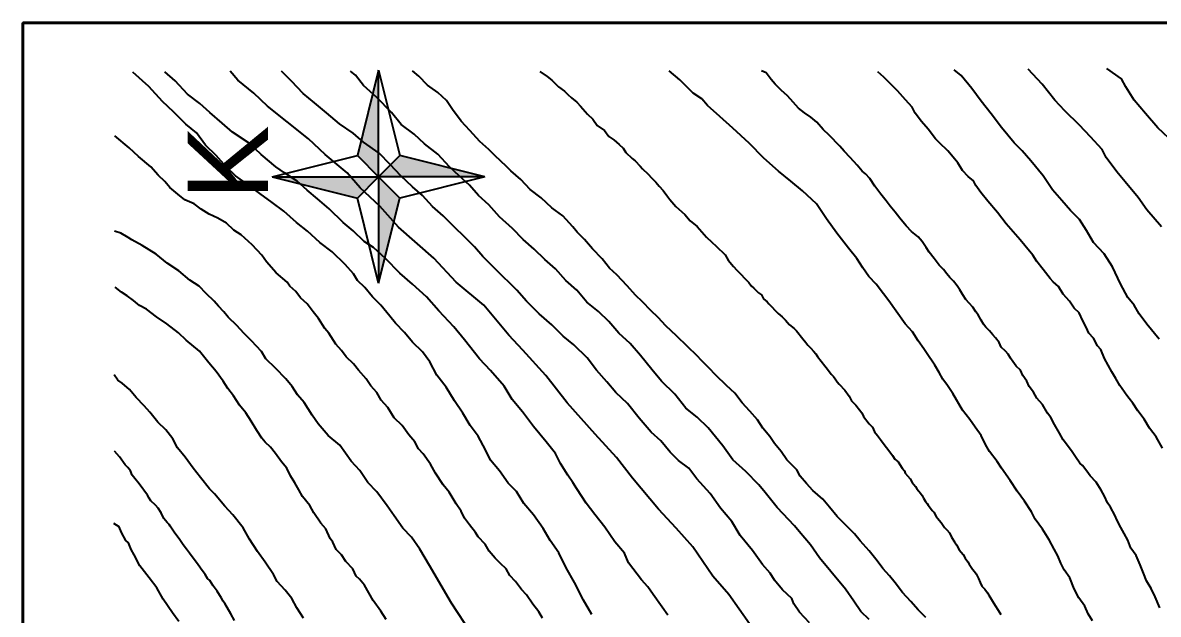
# Model space of a CAD drawing. Header units: millimetres. Extents: x 19067981 to 38137102, y 2652003 to 2652615.
# Drawn here: x 19068230.61 to 19068241.2, y 2652488.23 to 2652493.74 of the extents above; entities that cross this region are included whole.
import ezdxf

# ---------------------------------------------------------------- set-up
doc = ezdxf.new("R2010")
doc.units = ezdxf.units.MM
doc.linetypes.add('JIS_08_15', pattern=[17.25, 15, -0.75, 0.75, -0.75])
doc.layers.add('dever 1', color=242, linetype='Continuous')
doc.styles.get("Standard").update_dxf_attribs({"font": 'arial.ttf'})

msp = doc.modelspace()

# ---------------------------------------------------------------- hatches: boundary and pattern name
at = {"layer": 'dever 1', "linetype": 'JIS_08_15'}
h = msp.add_hatch(color=2, dxfattribs=at)
h.paths.add_polyline_path([(19068233.734, 2652492.106), (19068233.932, 2652492.304), (19068232.941, 2652492.304)])
h.paths.add_polyline_path([(19068233.932, 2652491.313), (19068234.13, 2652492.106), (19068233.932, 2652492.304)])
h.paths.add_polyline_path([(19068234.13, 2652492.503), (19068233.932, 2652492.304), (19068234.923, 2652492.304)])
h.paths.add_polyline_path([(19068233.932, 2652493.296), (19068233.734, 2652492.503), (19068233.932, 2652492.304)])

# ---------------------------------------------------------------- linework, layer by layer
at = {"color": 0, "lineweight": 40, "ltscale": 0.2}
msp.add_lwpolyline([(19068230.614, 2652493.739), (19068251.614, 2652493.739), (19068251.614, 2652464.039), (19068230.614, 2652464.039), (19068230.614, 2652493.739)], dxfattribs=at)
for points in [[(19068230.614, 2652465.22), (19068230.614, 2652493.739), (19068250.827, 2652493.739), (19068250.827, 2652465.22), (19068230.614, 2652465.22)], [(19068230.614, 2652465.22), (19068230.614, 2652493.739), (19068250.827, 2652493.739), (19068250.827, 2652465.22), (19068230.614, 2652465.22)], [(19068235.919, 2652488.228), (19068235.841, 2652488.362), (19068235.759, 2652488.526), (19068235.679, 2652488.664), (19068235.612, 2652488.803), (19068235.532, 2652488.916), (19068235.467, 2652489.028), (19068235.376, 2652489.155), (19068235.285, 2652489.263), (19068235.218, 2652489.374), (19068235.139, 2652489.45), (19068235.058, 2652489.566), (19068234.975, 2652489.664), (19068234.928, 2652489.762), (19068234.861, 2652489.889), (19068234.785, 2652489.989), (19068234.718, 2652490.104), (19068234.64, 2652490.217), (19068234.561, 2652490.345), (19068234.474, 2652490.457), (19068234.409, 2652490.582), (19068234.34, 2652490.675), (19068234.247, 2652490.764), (19068234.174, 2652490.854), (19068234.088, 2652490.94), (19068234.035, 2652491.006), (19068233.953, 2652491.108), (19068233.876, 2652491.187), (19068233.802, 2652491.274), (19068233.735, 2652491.337), (19068233.698, 2652491.4), (19068233.621, 2652491.489), (19068233.498, 2652491.604), (19068233.383, 2652491.691), (19068233.269, 2652491.797), (19068233.165, 2652491.879), (19068233.048, 2652491.983), (19068232.938, 2652492.064), (19068232.823, 2652492.149), (19068232.715, 2652492.229), (19068232.598, 2652492.313), (19068232.51, 2652492.397), (19068232.417, 2652492.504), (19068232.319, 2652492.6), (19068232.235, 2652492.715), (19068232.135, 2652492.794), (19068232.021, 2652492.91), (19068231.916, 2652493.004), (19068231.789, 2652493.144), (19068231.642, 2652493.279)], [(19068237.389, 2652488.14), (19068237.196, 2652488.415), (19068237.046, 2652488.586), (19068236.862, 2652488.858), (19068236.704, 2652489.033), (19068236.541, 2652489.209), (19068236.297, 2652489.499), (19068236.15, 2652489.689), (19068235.951, 2652489.908), (19068235.688, 2652490.198), (19068235.492, 2652490.453), (19068235.275, 2652490.69), (19068235.146, 2652490.831), (19068234.914, 2652491.108), (19068234.656, 2652491.322), (19068234.445, 2652491.547), (19068234.117, 2652491.836), (19068233.942, 2652492.031), (19068233.761, 2652492.202), (19068233.64, 2652492.342), (19068233.432, 2652492.511), (19068233.279, 2652492.657), (19068233.079, 2652492.817), (19068232.896, 2652492.961), (19068232.769, 2652493.083), (19068232.618, 2652493.204), (19068232.547, 2652493.289)], [(19068237.947, 2652488.151), (19068237.854, 2652488.249), (19068237.801, 2652488.329), (19068237.784, 2652488.377), (19068237.695, 2652488.457), (19068237.622, 2652488.547), (19068237.58, 2652488.614), (19068237.511, 2652488.695), (19068237.416, 2652488.823), (19068237.301, 2652488.963), (19068237.225, 2652489.093), (19068237.12, 2652489.218), (19068237.022, 2652489.354), (19068236.898, 2652489.493), (19068236.823, 2652489.591), (19068236.726, 2652489.662), (19068236.65, 2652489.74), (19068236.563, 2652489.844), (19068236.473, 2652489.926), (19068236.359, 2652490.057), (19068236.253, 2652490.194), (19068236.144, 2652490.295), (19068236.058, 2652490.395), (19068235.964, 2652490.503), (19068235.877, 2652490.619), (19068235.753, 2652490.739), (19068235.653, 2652490.819), (19068235.546, 2652490.926), (19068235.427, 2652491.027), (19068235.309, 2652491.147), (19068235.22, 2652491.249), (19068235.024, 2652491.442), (19068234.903, 2652491.561), (19068234.826, 2652491.651), (19068234.735, 2652491.741), (19068234.637, 2652491.839), (19068234.534, 2652491.941), (19068234.433, 2652492.027), (19068234.342, 2652492.13), (19068234.248, 2652492.211), (19068234.138, 2652492.314), (19068234.038, 2652492.419), (19068233.936, 2652492.525), (19068233.791, 2652492.627), (19068233.693, 2652492.71), (19068233.568, 2652492.797), (19068233.445, 2652492.899), (19068233.333, 2652492.992), (19068233.228, 2652493.08), (19068233.119, 2652493.196), (19068233.027, 2652493.289)], [(19068238.505, 2652488.182), (19068238.427, 2652488.255), (19068238.361, 2652488.352), (19068238.284, 2652488.465), (19068238.146, 2652488.63), (19068238.04, 2652488.757), (19068237.959, 2652488.877), (19068237.853, 2652489.002), (19068237.808, 2652489.054), (19068237.648, 2652489.225), (19068237.536, 2652489.363), (19068237.476, 2652489.437), (19068237.354, 2652489.56), (19068237.232, 2652489.669), (19068237.141, 2652489.798), (19068237.005, 2652489.966), (19068236.9, 2652490.066), (19068236.796, 2652490.149), (19068236.693, 2652490.28), (19068236.57, 2652490.402), (19068236.48, 2652490.51), (19068236.372, 2652490.639), (19068236.276, 2652490.752), (19068236.17, 2652490.848), (19068236.079, 2652490.958), (19068235.981, 2652491.051), (19068235.872, 2652491.138), (19068235.778, 2652491.247), (19068235.678, 2652491.338), (19068235.581, 2652491.447), (19068235.48, 2652491.533), (19068235.382, 2652491.631), (19068235.279, 2652491.72), (19068235.179, 2652491.823), (19068235.06, 2652491.931), (19068234.959, 2652492.044), (19068234.862, 2652492.13), (19068234.778, 2652492.225), (19068234.684, 2652492.314), (19068234.594, 2652492.397), (19068234.485, 2652492.515), (19068234.359, 2652492.611), (19068234.262, 2652492.701), (19068234.142, 2652492.791), (19068234.052, 2652492.903), (19068233.916, 2652493.042), (19068233.791, 2652493.153), (19068233.715, 2652493.25), (19068233.669, 2652493.288)], [(19068239.033, 2652488.199), (19068238.961, 2652488.272), (19068238.892, 2652488.35), (19068238.816, 2652488.433), (19068238.746, 2652488.524), (19068238.694, 2652488.588), (19068238.633, 2652488.658), (19068238.578, 2652488.729), (19068238.503, 2652488.822), (19068238.421, 2652488.914), (19068238.368, 2652488.98), (19068238.279, 2652489.068), (19068238.207, 2652489.14), (19068238.135, 2652489.228), (19068238.073, 2652489.301), (19068237.98, 2652489.383), (19068237.92, 2652489.447), (19068237.862, 2652489.515), (19068237.83, 2652489.576), (19068237.738, 2652489.668), (19068237.684, 2652489.745), (19068237.621, 2652489.822), (19068237.579, 2652489.885), (19068237.512, 2652489.964), (19068237.465, 2652490.042), (19068237.391, 2652490.121), (19068237.321, 2652490.198), (19068237.252, 2652490.288), (19068237.174, 2652490.362), (19068237.076, 2652490.458), (19068237.01, 2652490.526), (19068236.943, 2652490.595), (19068236.9, 2652490.638), (19068236.811, 2652490.725), (19068236.707, 2652490.823), (19068236.609, 2652490.916), (19068236.537, 2652490.993), (19068236.47, 2652491.058), (19068236.392, 2652491.139), (19068236.326, 2652491.202), (19068236.249, 2652491.29), (19068236.153, 2652491.391), (19068236.083, 2652491.454), (19068236.014, 2652491.539), (19068235.925, 2652491.634), (19068235.851, 2652491.719), (19068235.782, 2652491.788), (19068235.743, 2652491.839), (19068235.649, 2652491.942), (19068235.545, 2652492.014), (19068235.448, 2652492.107), (19068235.344, 2652492.187), (19068235.257, 2652492.278), (19068235.165, 2652492.359), (19068235.121, 2652492.403), (19068235.019, 2652492.5), (19068234.96, 2652492.558), (19068234.874, 2652492.632), (19068234.783, 2652492.735), (19068234.701, 2652492.823), (19068234.62, 2652492.93), (19068234.563, 2652493.016), (19068234.483, 2652493.088), (19068234.388, 2652493.157), (19068234.306, 2652493.241), (19068234.248, 2652493.29)], [(19068240.587, 2652488.17), (19068240.547, 2652488.235), (19068240.514, 2652488.307), (19068240.46, 2652488.383), (19068240.415, 2652488.467), (19068240.375, 2652488.57), (19068240.321, 2652488.643), (19068240.29, 2652488.707), (19068240.264, 2652488.774), (19068240.229, 2652488.838), (19068240.183, 2652488.925), (19068240.121, 2652489.022), (19068240.053, 2652489.117), (19068240.016, 2652489.185), (19068239.953, 2652489.283), (19068239.885, 2652489.376), (19068239.818, 2652489.475), (19068239.739, 2652489.592), (19068239.696, 2652489.654), (19068239.626, 2652489.746), (19068239.588, 2652489.812), (19068239.548, 2652489.894), (19068239.493, 2652489.973), (19068239.444, 2652490.044), (19068239.374, 2652490.132), (19068239.283, 2652490.285), (19068239.236, 2652490.362), (19068239.192, 2652490.419), (19068239.158, 2652490.482), (19068239.116, 2652490.551), (19068239.04, 2652490.666), (19068239.013, 2652490.702), (19068238.961, 2652490.776), (19068238.908, 2652490.859), (19068238.841, 2652490.935), (19068238.757, 2652491.052), (19068238.688, 2652491.149), (19068238.637, 2652491.215), (19068238.57, 2652491.303), (19068238.502, 2652491.375), (19068238.445, 2652491.456), (19068238.389, 2652491.544), (19068238.311, 2652491.639), (19068238.203, 2652491.78), (19068238.108, 2652491.913), (19068238.012, 2652492.051), (19068237.884, 2652492.175), (19068237.773, 2652492.265), (19068237.658, 2652492.357), (19068237.524, 2652492.479), (19068237.385, 2652492.618), (19068237.234, 2652492.756), (19068237.113, 2652492.867), (19068236.997, 2652492.968), (19068236.944, 2652493.031), (19068236.863, 2652493.083), (19068236.81, 2652493.137), (19068236.74, 2652493.206), (19068236.641, 2652493.291)], [(19068241.215, 2652488.291), (19068241.169, 2652488.393), (19068241.132, 2652488.471), (19068241.088, 2652488.543), (19068241.062, 2652488.613), (19068241.03, 2652488.691), (19068240.993, 2652488.777), (19068240.943, 2652488.845), (19068240.914, 2652488.921), (19068240.88, 2652488.982), (19068240.851, 2652489.037), (19068240.817, 2652489.105), (19068240.795, 2652489.153), (19068240.755, 2652489.228), (19068240.725, 2652489.269), (19068240.697, 2652489.331), (19068240.668, 2652489.387), (19068240.62, 2652489.46), (19068240.564, 2652489.521), (19068240.533, 2652489.562), (19068240.494, 2652489.616), (19068240.469, 2652489.639), (19068240.429, 2652489.695), (19068240.397, 2652489.742), (19068240.363, 2652489.791), (19068240.313, 2652489.856), (19068240.277, 2652489.916), (19068240.231, 2652489.999), (19068240.197, 2652490.062), (19068240.168, 2652490.103), (19068240.12, 2652490.183), (19068240.067, 2652490.244), (19068240.035, 2652490.298), (19068239.996, 2652490.352), (19068239.975, 2652490.402), (19068239.936, 2652490.453), (19068239.914, 2652490.502), (19068239.875, 2652490.542), (19068239.843, 2652490.584), (19068239.823, 2652490.615), (19068239.799, 2652490.651), (19068239.774, 2652490.682), (19068239.735, 2652490.719), (19068239.717, 2652490.761), (19068239.683, 2652490.805), (19068239.657, 2652490.833), (19068239.626, 2652490.87), (19068239.591, 2652490.904), (19068239.571, 2652490.933), (19068239.548, 2652490.968), (19068239.519, 2652491.019), (19068239.5, 2652491.047), (19068239.472, 2652491.089), (19068239.438, 2652491.126), (19068239.404, 2652491.161), (19068239.379, 2652491.205), (19068239.351, 2652491.251), (19068239.324, 2652491.289), (19068239.289, 2652491.332), (19068239.256, 2652491.366), (19068239.228, 2652491.402), (19068239.198, 2652491.442), (19068239.156, 2652491.481), (19068239.11, 2652491.543), (19068239.065, 2652491.602), (19068239.036, 2652491.645), (19068238.998, 2652491.701), (19068238.961, 2652491.746), (19068238.899, 2652491.796), (19068238.848, 2652491.847), (19068238.79, 2652491.918), (19068238.746, 2652491.975), (19068238.701, 2652492.03), (19068238.662, 2652492.079), (19068238.612, 2652492.142), (19068238.557, 2652492.216), (19068238.511, 2652492.288), (19068238.471, 2652492.331), (19068238.439, 2652492.356), (19068238.394, 2652492.413), (19068238.327, 2652492.484), (19068238.272, 2652492.544), (19068238.23, 2652492.588), (19068238.132, 2652492.691), (19068238.075, 2652492.746), (19068238.015, 2652492.814), (19068237.96, 2652492.859), (19068237.903, 2652492.9), (19068237.847, 2652492.944), (19068237.796, 2652492.998), (19068237.744, 2652493.058), (19068237.684, 2652493.11), (19068237.657, 2652493.139), (19068237.629, 2652493.168), (19068237.59, 2652493.211), (19068237.543, 2652493.272), (19068237.502, 2652493.29)], [(19068241.24, 2652489.776), (19068241.181, 2652489.883), (19068241.117, 2652489.964), (19068241.069, 2652490.048), (19068241.01, 2652490.126), (19068240.962, 2652490.196), (19068240.928, 2652490.241), (19068240.905, 2652490.267), (19068240.842, 2652490.361), (19068240.803, 2652490.426), (19068240.767, 2652490.487), (19068240.731, 2652490.551), (19068240.698, 2652490.613), (19068240.664, 2652490.696), (19068240.633, 2652490.729), (19068240.596, 2652490.802), (19068240.553, 2652490.849), (19068240.527, 2652490.904), (19068240.497, 2652490.963), (19068240.462, 2652491.037), (19068240.414, 2652491.081), (19068240.371, 2652491.146), (19068240.314, 2652491.212), (19068240.27, 2652491.282), (19068240.219, 2652491.327), (19068240.19, 2652491.358), (19068240.125, 2652491.44), (19068240.066, 2652491.515), (19068240.03, 2652491.574), (19068239.955, 2652491.664), (19068239.912, 2652491.717), (19068239.847, 2652491.791), (19068239.782, 2652491.865), (19068239.7, 2652491.971), (19068239.609, 2652492.077), (19068239.545, 2652492.158), (19068239.5, 2652492.223), (19068239.476, 2652492.268), (19068239.428, 2652492.307), (19068239.375, 2652492.363), (19068239.332, 2652492.433), (19068239.288, 2652492.486), (19068239.238, 2652492.546), (19068239.161, 2652492.621), (19068239.122, 2652492.658), (19068239.053, 2652492.748), (19068238.993, 2652492.818), (19068238.934, 2652492.896), (19068238.904, 2652492.954), (19068238.844, 2652493.02), (19068238.769, 2652493.105), (19068238.716, 2652493.158), (19068238.642, 2652493.231), (19068238.584, 2652493.283)], [(19068241.207, 2652490.792), (19068241.093, 2652490.932), (19068241.02, 2652491.029), (19068240.976, 2652491.109), (19068240.916, 2652491.18), (19068240.848, 2652491.308), (19068240.773, 2652491.467), (19068240.695, 2652491.586), (19068240.596, 2652491.691), (19068240.53, 2652491.803), (19068240.465, 2652491.908), (19068240.381, 2652491.99), (19068240.301, 2652492.082), (19068240.212, 2652492.183), (19068240.126, 2652492.314), (19068240.01, 2652492.454), (19068239.93, 2652492.547), (19068239.857, 2652492.622), (19068239.737, 2652492.762), (19068239.642, 2652492.891), (19068239.548, 2652493.009), (19068239.462, 2652493.125), (19068239.362, 2652493.248), (19068239.296, 2652493.301)], [(19068241.347, 2652492.616), (19068241.195, 2652492.759), (19068241.08, 2652492.893), (19068240.974, 2652493.018), (19068240.898, 2652493.143), (19068240.856, 2652493.215), (19068240.72, 2652493.312)], [(19068235.46, 2652488.194), (19068235.425, 2652488.252), (19068235.369, 2652488.324), (19068235.309, 2652488.412), (19068235.265, 2652488.461), (19068235.209, 2652488.537), (19068235.155, 2652488.59), (19068235.122, 2652488.652), (19068235.069, 2652488.703), (19068235.017, 2652488.754), (19068234.963, 2652488.818), (19068234.926, 2652488.883), (19068234.86, 2652488.95), (19068234.834, 2652488.992), (19068234.779, 2652489.064), (19068234.733, 2652489.124), (19068234.7, 2652489.19), (19068234.656, 2652489.259), (19068234.588, 2652489.366), (19068234.535, 2652489.435), (19068234.463, 2652489.544), (19068234.415, 2652489.629), (19068234.346, 2652489.724), (19068234.305, 2652489.77), (19068234.27, 2652489.835), (19068234.212, 2652489.9), (19068234.152, 2652489.987), (19068234.078, 2652490.06), (19068234.019, 2652490.157), (19068233.956, 2652490.223), (19068233.916, 2652490.296), (19068233.859, 2652490.359), (19068233.815, 2652490.424), (19068233.743, 2652490.505), (19068233.699, 2652490.562), (19068233.63, 2652490.628), (19068233.585, 2652490.687), (19068233.532, 2652490.746), (19068233.467, 2652490.849), (19068233.429, 2652490.89), (19068233.372, 2652490.986), (19068233.323, 2652491.048), (19068233.265, 2652491.121), (19068233.203, 2652491.177), (19068233.159, 2652491.235), (19068233.105, 2652491.285), (19068233.078, 2652491.323), (19068232.977, 2652491.411), (19068232.887, 2652491.513), (19068232.844, 2652491.573), (19068232.753, 2652491.67), (19068232.649, 2652491.763), (19068232.582, 2652491.806), (19068232.514, 2652491.871), (19068232.433, 2652491.92), (19068232.353, 2652491.957), (19068232.278, 2652492.003), (19068232.212, 2652492.053), (19068232.126, 2652492.091), (19068232.059, 2652492.142), (19068231.985, 2652492.205), (19068231.94, 2652492.26), (19068231.878, 2652492.319), (19068231.807, 2652492.398), (19068231.693, 2652492.493), (19068231.605, 2652492.574), (19068231.472, 2652492.686)], [(19068234.735, 2652488.144), (19068234.669, 2652488.244), (19068234.61, 2652488.334), (19068234.405, 2652488.684), (19068234.316, 2652488.836), (19068234.237, 2652488.947), (19068234.156, 2652489.032), (19068234.077, 2652489.146), (19068234.011, 2652489.241), (19068233.914, 2652489.372), (19068233.83, 2652489.456), (19068233.758, 2652489.57), (19068233.675, 2652489.655), (19068233.569, 2652489.806), (19068233.462, 2652489.894), (19068233.368, 2652490.004), (19068233.312, 2652490.083), (19068233.239, 2652490.202), (19068233.177, 2652490.274), (19068233.125, 2652490.35), (19068233.066, 2652490.423), (19068232.972, 2652490.521), (19068232.879, 2652490.608), (19068232.84, 2652490.676), (19068232.746, 2652490.778), (19068232.675, 2652490.849), (19068232.611, 2652490.919), (19068232.53, 2652490.997), (19068232.49, 2652491.047), (19068232.439, 2652491.099), (19068232.4, 2652491.147), (19068232.323, 2652491.217), (19068232.259, 2652491.285), (19068232.173, 2652491.341), (19068232.071, 2652491.43), (19068231.961, 2652491.499), (19068231.858, 2652491.584), (19068231.728, 2652491.666), (19068231.631, 2652491.718), (19068231.596, 2652491.738), (19068231.528, 2652491.779), (19068231.469, 2652491.799)], [(19068234.002, 2652488.182), (19068233.952, 2652488.26), (19068233.881, 2652488.36), (19068233.8, 2652488.502), (19068233.755, 2652488.556), (19068233.722, 2652488.586), (19068233.69, 2652488.655), (19068233.627, 2652488.722), (19068233.586, 2652488.783), (19068233.535, 2652488.835), (19068233.505, 2652488.901), (19068233.479, 2652488.937), (19068233.439, 2652489.026), (19068233.393, 2652489.08), (19068233.329, 2652489.175), (19068233.292, 2652489.242), (19068233.223, 2652489.328), (19068233.187, 2652489.39), (19068233.15, 2652489.453), (19068233.111, 2652489.519), (19068233.077, 2652489.591), (19068233.027, 2652489.65), (19068232.972, 2652489.729), (19068232.923, 2652489.787), (19068232.875, 2652489.834), (19068232.844, 2652489.871), (19068232.797, 2652489.942), (19068232.745, 2652490.03), (19068232.694, 2652490.105), (19068232.634, 2652490.179), (19068232.58, 2652490.263), (19068232.525, 2652490.332), (19068232.482, 2652490.402), (19068232.419, 2652490.49), (19068232.35, 2652490.572), (19068232.263, 2652490.682), (19068232.137, 2652490.783), (19068232.065, 2652490.852), (19068231.957, 2652490.934), (19068231.86, 2652490.999), (19068231.769, 2652491.071), (19068231.703, 2652491.106), (19068231.647, 2652491.151), (19068231.589, 2652491.197), (19068231.534, 2652491.229), (19068231.476, 2652491.278)], [(19068232.589, 2652488.171), (19068232.554, 2652488.234), (19068232.52, 2652488.293), (19068232.497, 2652488.33), (19068232.483, 2652488.353), (19068232.466, 2652488.381), (19068232.427, 2652488.447), (19068232.389, 2652488.495), (19068232.358, 2652488.546), (19068232.338, 2652488.562), (19068232.316, 2652488.602), (19068232.272, 2652488.661), (19068232.243, 2652488.699), (19068232.202, 2652488.754), (19068232.169, 2652488.798), (19068232.14, 2652488.838), (19068232.111, 2652488.878), (19068232.072, 2652488.932), (19068232.033, 2652488.986), (19068231.989, 2652489.051), (19068231.978, 2652489.065), (19068231.962, 2652489.084), (19068231.929, 2652489.122), (19068231.904, 2652489.175), (19068231.878, 2652489.218), (19068231.852, 2652489.245), (19068231.81, 2652489.286), (19068231.793, 2652489.312), (19068231.777, 2652489.339), (19068231.701, 2652489.444), (19068231.66, 2652489.496), (19068231.636, 2652489.526), (19068231.62, 2652489.566), (19068231.593, 2652489.596), (19068231.568, 2652489.621), (19068231.516, 2652489.695), (19068231.469, 2652489.75)], [(19068232.068, 2652488.164), (19068232.011, 2652488.245), (19068231.924, 2652488.371), (19068231.863, 2652488.478), (19068231.793, 2652488.569), (19068231.706, 2652488.682), (19068231.652, 2652488.785), (19068231.625, 2652488.834), (19068231.599, 2652488.895), (19068231.577, 2652488.918), (19068231.534, 2652488.992), (19068231.513, 2652489.044), (19068231.463, 2652489.075)]]:
    msp.add_lwpolyline(points)
at = {"color": 61}
for points in [[(19068236.629, 2652488.223), (19068236.576, 2652488.298), (19068236.492, 2652488.416), (19068236.442, 2652488.485), (19068236.381, 2652488.552), (19068236.26, 2652488.708), (19068236.225, 2652488.8), (19068236.135, 2652488.904), (19068236.04, 2652489.043), (19068235.948, 2652489.159), (19068235.865, 2652489.265), (19068235.78, 2652489.397), (19068235.741, 2652489.457), (19068235.697, 2652489.525), (19068235.627, 2652489.634), (19068235.581, 2652489.728), (19068235.493, 2652489.835), (19068235.374, 2652489.98), (19068235.274, 2652490.115), (19068235.176, 2652490.229), (19068235.102, 2652490.353), (19068234.974, 2652490.5), (19068234.873, 2652490.608), (19068234.733, 2652490.785), (19068234.633, 2652490.908), (19068234.492, 2652491.056), (19068234.379, 2652491.186), (19068234.248, 2652491.304), (19068234.131, 2652491.407), (19068233.997, 2652491.544), (19068233.885, 2652491.646), (19068233.798, 2652491.701), (19068233.695, 2652491.802), (19068233.601, 2652491.878), (19068233.472, 2652492.005), (19068233.361, 2652492.098), (19068233.266, 2652492.18), (19068233.172, 2652492.263), (19068233.056, 2652492.342), (19068232.974, 2652492.398), (19068232.837, 2652492.511), (19068232.725, 2652492.616), (19068232.571, 2652492.721), (19068232.472, 2652492.803), (19068232.359, 2652492.904), (19068232.265, 2652492.988), (19068232.149, 2652493.073), (19068232.034, 2652493.199), (19068231.94, 2652493.282)], [(19068235.433, 2652493.286), (19068235.502, 2652493.237), (19068235.545, 2652493.203), (19068235.577, 2652493.172), (19068235.61, 2652493.141), (19068235.663, 2652493.102), (19068235.697, 2652493.071), (19068235.73, 2652493.04), (19068235.78, 2652492.998), (19068235.813, 2652492.961), (19068235.88, 2652492.888), (19068235.927, 2652492.84), (19068235.968, 2652492.782), (19068236.036, 2652492.735), (19068236.077, 2652492.681), (19068236.125, 2652492.647), (19068236.175, 2652492.606), (19068236.212, 2652492.57), (19068236.237, 2652492.529), (19068236.296, 2652492.475), (19068236.323, 2652492.452), (19068236.37, 2652492.404), (19068236.392, 2652492.377), (19068236.443, 2652492.328), (19068236.475, 2652492.294), (19068236.516, 2652492.255), (19068236.546, 2652492.217), (19068236.585, 2652492.178), (19068236.619, 2652492.129), (19068236.646, 2652492.092), (19068236.703, 2652492.028), (19068236.787, 2652491.954), (19068236.835, 2652491.895), (19068236.9, 2652491.842), (19068236.987, 2652491.742), (19068237.038, 2652491.697), (19068237.078, 2652491.659), (19068237.162, 2652491.578), (19068237.19, 2652491.527), (19068237.24, 2652491.47), (19068237.27, 2652491.434), (19068237.384, 2652491.321), (19068237.405, 2652491.288), (19068237.43, 2652491.266), (19068237.472, 2652491.225), (19068237.5, 2652491.204), (19068237.52, 2652491.169), (19068237.554, 2652491.14), (19068237.57, 2652491.122), (19068237.656, 2652491.032), (19068237.694, 2652491.001), (19068237.724, 2652490.97), (19068237.743, 2652490.947), (19068237.76, 2652490.93), (19068237.778, 2652490.913), (19068237.805, 2652490.892), (19068237.826, 2652490.87), (19068237.886, 2652490.795), (19068237.914, 2652490.762), (19068237.933, 2652490.736), (19068237.961, 2652490.708), (19068237.986, 2652490.679), (19068238.006, 2652490.657), (19068238.022, 2652490.63), (19068238.092, 2652490.543), (19068238.117, 2652490.513), (19068238.151, 2652490.465), (19068238.173, 2652490.444), (19068238.188, 2652490.424), (19068238.205, 2652490.395), (19068238.225, 2652490.374), (19068238.277, 2652490.316), (19068238.318, 2652490.26), (19068238.34, 2652490.219), (19068238.381, 2652490.177), (19068238.413, 2652490.133), (19068238.436, 2652490.106), (19068238.453, 2652490.073), (19068238.505, 2652490.004), (19068238.536, 2652489.973), (19068238.554, 2652489.929), (19068238.582, 2652489.894), (19068238.609, 2652489.859), (19068238.626, 2652489.837), (19068238.666, 2652489.784), (19068238.687, 2652489.754), (19068238.723, 2652489.708), (19068238.745, 2652489.676), (19068238.774, 2652489.651), (19068238.812, 2652489.59), (19068238.835, 2652489.565), (19068238.839, 2652489.543), (19068238.887, 2652489.491), (19068238.906, 2652489.458), (19068238.937, 2652489.419), (19068238.95, 2652489.399), (19068238.966, 2652489.376), (19068238.984, 2652489.358), (19068238.997, 2652489.336), (19068239.01, 2652489.313), (19068239.03, 2652489.279), (19068239.045, 2652489.262), (19068239.055, 2652489.246), (19068239.077, 2652489.217), (19068239.091, 2652489.197), (19068239.106, 2652489.18), (19068239.129, 2652489.14), (19068239.143, 2652489.123), (19068239.158, 2652489.108), (19068239.175, 2652489.085), (19068239.206, 2652489.037), (19068239.227, 2652489.016), (19068239.253, 2652488.988), (19068239.271, 2652488.948), (19068239.299, 2652488.905), (19068239.317, 2652488.876), (19068239.343, 2652488.83), (19068239.382, 2652488.786), (19068239.399, 2652488.754), (19068239.423, 2652488.719), (19068239.438, 2652488.698), (19068239.467, 2652488.651), (19068239.487, 2652488.628), (19068239.502, 2652488.607), (19068239.524, 2652488.562), (19068239.539, 2652488.526), (19068239.555, 2652488.493), (19068239.584, 2652488.463), (19068239.607, 2652488.429), (19068239.621, 2652488.408), (19068239.678, 2652488.311), (19068239.707, 2652488.27), (19068239.731, 2652488.228)], [(19068241.229, 2652491.838), (19068241.093, 2652491.998), (19068241.013, 2652492.111), (19068240.892, 2652492.257), (19068240.813, 2652492.352), (19068240.714, 2652492.485), (19068240.677, 2652492.557), (19068240.567, 2652492.677), (19068240.464, 2652492.786), (19068240.328, 2652492.919), (19068240.235, 2652493.019), (19068240.117, 2652493.167), (19068239.988, 2652493.307)], [(19068233.232, 2652488.193), (19068233.17, 2652488.29), (19068233.122, 2652488.378), (19068233.06, 2652488.454), (19068232.985, 2652488.535), (19068232.953, 2652488.601), (19068232.875, 2652488.715), (19068232.802, 2652488.816), (19068232.728, 2652488.931), (19068232.668, 2652489.036), (19068232.572, 2652489.156), (19068232.497, 2652489.237), (19068232.402, 2652489.351), (19068232.355, 2652489.398), (19068232.271, 2652489.505), (19068232.203, 2652489.591), (19068232.13, 2652489.694), (19068232.057, 2652489.78), (19068232.015, 2652489.864), (19068231.948, 2652489.947), (19068231.873, 2652490.019), (19068231.8, 2652490.113), (19068231.746, 2652490.17), (19068231.672, 2652490.248), (19068231.61, 2652490.325), (19068231.542, 2652490.384), (19068231.5, 2652490.411), (19068231.467, 2652490.459)]]:
    msp.add_lwpolyline(points, dxfattribs=at)
at = {"layer": 'dever 1', "color": 2, "linetype": 'JIS_08_15'}
for p, q in [((19068233.932, 2652493.296), (19068233.734, 2652492.503)), ((19068233.932, 2652492.304), (19068233.932, 2652493.296)), ((19068233.932, 2652493.296), (19068234.13, 2652492.503)), ((19068232.941, 2652492.304), (19068233.734, 2652492.503)), ((19068233.734, 2652492.503), (19068233.932, 2652492.304)), ((19068234.13, 2652492.503), (19068233.932, 2652492.304)), ((19068234.923, 2652492.304), (19068234.13, 2652492.503)), ((19068232.941, 2652492.304), (19068233.932, 2652492.304)), ((19068232.941, 2652492.304), (19068233.734, 2652492.106)), ((19068233.734, 2652492.106), (19068233.932, 2652492.304)), ((19068233.932, 2652492.304), (19068233.932, 2652491.313)), ((19068234.923, 2652492.304), (19068233.932, 2652492.304)), ((19068234.13, 2652492.106), (19068233.932, 2652492.304)), ((19068234.923, 2652492.304), (19068234.13, 2652492.106)), ((19068233.932, 2652491.313), (19068233.734, 2652492.106)), ((19068233.932, 2652491.313), (19068234.13, 2652492.106))]:
    msp.add_line(p, q, dxfattribs=at)

# ---------------------------------------------------------------- texts
at = {"layer": 'dever 1', "color": 2, "linetype": 'JIS_08_15', "insert": (19068232.152, 2652492.085), "char_height": 0.75, "attachment_point": 1, "rotation": 90}
msp.add_mtext_dynamic_manual_height_columns('K', width=2.56624, gutter_width=12.5, heights=[0], dxfattribs=at)

doc.saveas('drawing.dxf')
